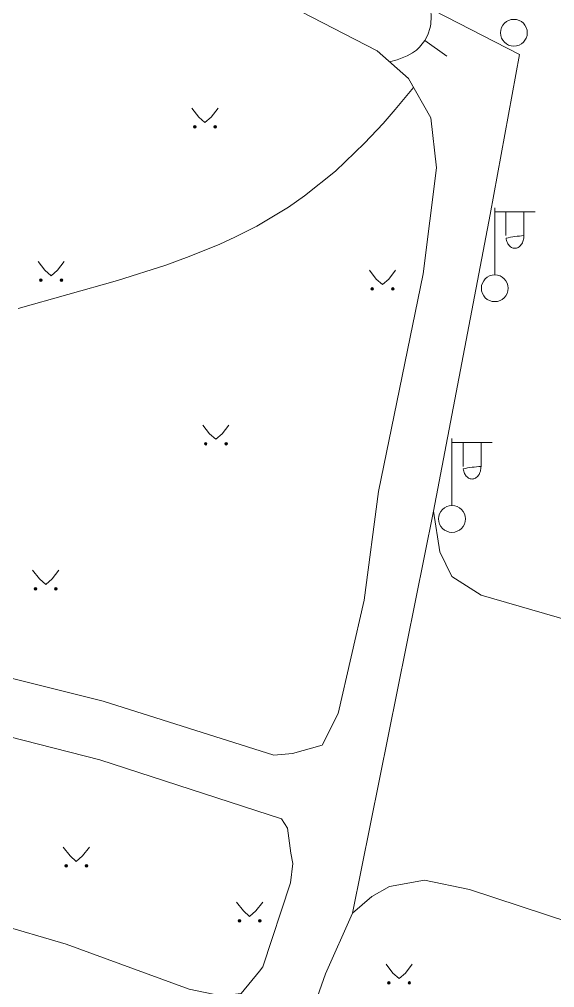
# Model space of a CAD drawing. Extents: x 1000 to 4000, y -5000 to -1000.
# Drawn here: x 1055.7 to 1095.5, y -4816.6 to -4744.4 of the extents above; entities that cross this region are included whole.
import ezdxf

# ---------------------------------------------------------------- set-up
doc = ezdxf.new("R2010")
doc.units = 0
doc.header["$MEASUREMENT"] = 0
for name, color, linetype in [('СЛОЙ_24', 7, 'CONTINUOUS'), ('СЛОЙ_3', 7, 'CONTINUOUS'), ('СЛОЙ_41', 7, 'CONTINUOUS'), ('СЛОЙ_50', 7, 'CONTINUOUS')]:
    doc.layers.add(name, color=color, linetype=linetype)

msp = doc.modelspace()

# ---------------------------------------------------------------- linework, layer by layer
at = {"layer": 'СЛОЙ_24', "color": 253, "linetype": 'Continuous', "lineweight": 0}
msp.add_line((1086.479, -4781.066), (1080.459, -4811.026), dxfattribs=at)
for points in [[(1000, -4698.231), (1010.92, -4704.874), (1092.899, -4747.028)], [(1041.636, -4725.752), (1082.291, -4746.763), (1084.619, -4748.805), (1086.278, -4751.754), (1086.701, -4755.476), (1085.713, -4763.366)], [(1092.899, -4747.028), (1090.712, -4758.946), (1086.479, -4781.066)], [(1085.713, -4763.366), (1082.395, -4779.604), (1081.317, -4787.699)], [(1086.479, -4781.066), (1086.964, -4784.091), (1087.863, -4785.926), (1090.042, -4787.334)], [(1090.042, -4787.334), (1111.553, -4793.57), (1123.708, -4796.808), (1137.101, -4800.247), (1130.496, -4822.884), (1089.156, -4809.25), (1085.811, -4808.567), (1083.222, -4809.034), (1081.902, -4809.777), (1080.459, -4811.026)], [(1047.997, -4791.749), (1061.902, -4795.218), (1074.59, -4799.242), (1075.996, -4799.136), (1078.202, -4798.509), (1079.388, -4796.136), (1081.317, -4787.699)], [(1046.76, -4795.805), (1061.66, -4799.595), (1075.18, -4804.001)], [(1075.18, -4804.001), (1075.631, -4804.691), (1075.878, -4806.548), (1076.011, -4807.317), (1075.836, -4808.752), (1073.787, -4815.035), (1073.545, -4815.337), (1072.161, -4817.016), (1070.691, -4817.191), (1068.311, -4816.701), (1059.142, -4813.34), (1053.892, -4811.799), (1049.832, -4810.749)], [(1080.459, -4811.026), (1078.439, -4815.544), (1075.851, -4822.954), (1073.349, -4830.417)]]:
    msp.add_lwpolyline(points, dxfattribs=at)
at = {"layer": 'СЛОЙ_3', "color": 253, "linetype": 'Continuous', "lineweight": 0}
for p, q in [((1091.051, -4763.448), (1091.051, -4758.448)), ((1091.051, -4761.448), (1091.051, -4758.448)), ((1091.051, -4758.762), (1094.051, -4758.762)), ((1091.872, -4760.53), (1091.872, -4758.762)), ((1093.214, -4760.53), (1093.214, -4758.762)), ((1087.863, -4780.644), (1087.863, -4775.644)), ((1087.863, -4778.644), (1087.863, -4775.644)), ((1087.863, -4775.958), (1090.863, -4775.958)), ((1088.684, -4777.726), (1088.684, -4775.958)), ((1090.026, -4777.726), (1090.026, -4775.958))]:
    msp.add_line(p, q, dxfattribs=at)
for points in [[(1093.214, -4760.53, -0.035191), (1093.201, -4760.714, -0.036545), (1093.163, -4760.891, -0.03934), (1093.101, -4761.054, -0.0437), (1093.018, -4761.197, -0.049642), (1092.916, -4761.314, -0.056748), (1092.8, -4761.401, -0.0637), (1092.674, -4761.455, -0.068204), (1092.543, -4761.473, -0.068204), (1092.412, -4761.455, -0.0637), (1092.286, -4761.401, -0.056748), (1092.17, -4761.314, -0.049642), (1092.068, -4761.197, -0.0437), (1091.985, -4761.054, -0.03934), (1091.923, -4760.891, -0.036545), (1091.885, -4760.714, -0.035191)], [(1090.026, -4777.726, -0.035191), (1090.013, -4777.91, -0.036545), (1089.975, -4778.087, -0.03934), (1089.913, -4778.25, -0.0437), (1089.83, -4778.393, -0.049642), (1089.728, -4778.51, -0.056748), (1089.612, -4778.597, -0.0637), (1089.486, -4778.651, -0.068204), (1089.355, -4778.669, -0.068204), (1089.224, -4778.651, -0.0637), (1089.098, -4778.597, -0.056748), (1088.982, -4778.51, -0.049642), (1088.88, -4778.393, -0.0437), (1088.797, -4778.25, -0.03934), (1088.735, -4778.087, -0.036545), (1088.697, -4777.91, -0.035191)]]:
    msp.add_lwpolyline(points, format="xyb", close=True, dxfattribs=at)
for centre in [(1092.469, -4745.41), (1091.051, -4764.448), (1087.863, -4781.644)]:
    msp.add_circle(centre, 1, dxfattribs=at)
at = {"layer": 'СЛОЙ_41', "color": 253, "linetype": 'Continuous', "lineweight": 0}
for p, q in [((1068.506, -4751.038), (1069.016, -4751.688)), ((1070.456, -4751.038), (1069.946, -4751.688)), ((1069.016, -4751.688), (1069.476, -4752.098)), ((1069.946, -4751.688), (1069.476, -4752.098)), ((1057.053, -4762.458), (1057.563, -4763.108)), ((1059.003, -4762.458), (1058.493, -4763.108)), ((1057.563, -4763.108), (1058.023, -4763.518)), ((1058.493, -4763.108), (1058.023, -4763.518)), ((1081.716, -4763.113), (1082.226, -4763.763)), ((1083.666, -4763.113), (1083.156, -4763.763)), ((1082.226, -4763.763), (1082.686, -4764.173)), ((1083.156, -4763.763), (1082.686, -4764.173)), ((1069.314, -4774.645), (1069.824, -4775.295)), ((1071.264, -4774.645), (1070.754, -4775.295)), ((1069.824, -4775.295), (1070.284, -4775.705)), ((1070.754, -4775.295), (1070.284, -4775.705)), ((1056.649, -4785.464), (1057.159, -4786.114)), ((1058.599, -4785.464), (1058.089, -4786.114)), ((1057.159, -4786.114), (1057.619, -4786.524)), ((1058.089, -4786.114), (1057.619, -4786.524)), ((1058.923, -4806.105), (1059.433, -4806.755)), ((1060.873, -4806.105), (1060.363, -4806.755)), ((1059.433, -4806.755), (1059.893, -4807.165)), ((1060.363, -4806.755), (1059.893, -4807.165)), ((1071.83, -4810.203), (1072.34, -4810.853)), ((1073.78, -4810.203), (1073.27, -4810.853)), ((1072.34, -4810.853), (1072.8, -4811.263)), ((1073.27, -4810.853), (1072.8, -4811.263)), ((1082.954, -4814.838), (1083.464, -4815.488)), ((1084.904, -4814.838), (1084.394, -4815.488)), ((1083.464, -4815.488), (1083.924, -4815.898)), ((1084.394, -4815.488), (1083.924, -4815.898))]:
    msp.add_line(p, q, dxfattribs=at)
for centre in [(1068.72, -4752.426), (1070.241, -4752.426), (1057.267, -4763.846), (1058.788, -4763.846), (1081.93, -4764.503), (1083.451, -4764.503), (1069.528, -4776.035), (1071.049, -4776.035), (1056.863, -4786.854), (1058.384, -4786.854), (1059.137, -4807.495), (1060.658, -4807.495), (1072.044, -4811.593), (1073.565, -4811.593), (1083.168, -4816.226), (1084.689, -4816.226)]:
    msp.add_circle(centre, 0.0976, dxfattribs=at)
for points in [[(1068.624, -4752.445), (1068.622, -4752.426), (1068.624, -4752.407)], [(1068.629, -4752.463), (1068.624, -4752.407), (1068.629, -4752.389)], [(1068.624, -4752.445), (1068.624, -4752.407), (1068.629, -4752.463)], [(1068.638, -4752.48), (1068.629, -4752.389), (1068.638, -4752.372)], [(1068.629, -4752.463), (1068.629, -4752.389), (1068.638, -4752.48)], [(1068.651, -4752.495), (1068.638, -4752.372), (1068.651, -4752.357)], [(1068.638, -4752.48), (1068.638, -4752.372), (1068.651, -4752.495)], [(1068.665, -4752.507), (1068.651, -4752.357), (1068.665, -4752.345)], [(1068.651, -4752.495), (1068.651, -4752.357), (1068.665, -4752.507)], [(1068.682, -4752.516), (1068.665, -4752.345), (1068.682, -4752.336)], [(1068.665, -4752.507), (1068.665, -4752.345), (1068.682, -4752.516)], [(1068.701, -4752.522), (1068.682, -4752.336), (1068.701, -4752.33)], [(1068.682, -4752.516), (1068.682, -4752.336), (1068.701, -4752.522)], [(1068.72, -4752.524), (1068.701, -4752.33), (1068.72, -4752.328)], [(1068.701, -4752.522), (1068.701, -4752.33), (1068.72, -4752.524)], [(1070.145, -4752.445), (1070.143, -4752.426), (1070.145, -4752.407)], [(1070.15, -4752.463), (1070.145, -4752.407), (1070.15, -4752.389)], [(1070.145, -4752.445), (1070.145, -4752.407), (1070.15, -4752.463)], [(1070.159, -4752.48), (1070.15, -4752.389), (1070.159, -4752.372)], [(1070.15, -4752.463), (1070.15, -4752.389), (1070.159, -4752.48)], [(1070.172, -4752.495), (1070.159, -4752.372), (1070.172, -4752.357)], [(1070.159, -4752.48), (1070.159, -4752.372), (1070.172, -4752.495)], [(1070.186, -4752.507), (1070.172, -4752.357), (1070.186, -4752.345)], [(1070.172, -4752.495), (1070.172, -4752.357), (1070.186, -4752.507)], [(1070.203, -4752.516), (1070.186, -4752.345), (1070.203, -4752.336)], [(1070.186, -4752.507), (1070.186, -4752.345), (1070.203, -4752.516)], [(1070.222, -4752.522), (1070.203, -4752.336), (1070.222, -4752.33)], [(1070.203, -4752.516), (1070.203, -4752.336), (1070.222, -4752.522)], [(1070.241, -4752.524), (1070.222, -4752.33), (1070.241, -4752.328)], [(1070.222, -4752.522), (1070.222, -4752.33), (1070.241, -4752.524)], [(1057.171, -4763.865), (1057.169, -4763.846), (1057.171, -4763.827)], [(1057.176, -4763.883), (1057.171, -4763.827), (1057.176, -4763.809)], [(1057.171, -4763.865), (1057.171, -4763.827), (1057.176, -4763.883)], [(1057.185, -4763.9), (1057.176, -4763.809), (1057.185, -4763.792)], [(1057.176, -4763.883), (1057.176, -4763.809), (1057.185, -4763.9)], [(1057.198, -4763.915), (1057.185, -4763.792), (1057.198, -4763.777)], [(1057.185, -4763.9), (1057.185, -4763.792), (1057.198, -4763.915)], [(1057.212, -4763.927), (1057.198, -4763.777), (1057.212, -4763.765)], [(1057.198, -4763.915), (1057.198, -4763.777), (1057.212, -4763.927)], [(1057.229, -4763.936), (1057.212, -4763.765), (1057.229, -4763.756)], [(1057.212, -4763.927), (1057.212, -4763.765), (1057.229, -4763.936)], [(1057.248, -4763.942), (1057.229, -4763.756), (1057.248, -4763.75)], [(1057.229, -4763.936), (1057.229, -4763.756), (1057.248, -4763.942)], [(1057.267, -4763.944), (1057.248, -4763.75), (1057.267, -4763.748)], [(1057.248, -4763.942), (1057.248, -4763.75), (1057.267, -4763.944)], [(1058.692, -4763.865), (1058.69, -4763.846), (1058.692, -4763.827)], [(1058.697, -4763.883), (1058.692, -4763.827), (1058.697, -4763.809)], [(1058.692, -4763.865), (1058.692, -4763.827), (1058.697, -4763.883)], [(1058.706, -4763.9), (1058.697, -4763.809), (1058.706, -4763.792)], [(1058.697, -4763.883), (1058.697, -4763.809), (1058.706, -4763.9)], [(1058.719, -4763.915), (1058.706, -4763.792), (1058.719, -4763.777)], [(1058.706, -4763.9), (1058.706, -4763.792), (1058.719, -4763.915)], [(1058.733, -4763.927), (1058.719, -4763.777), (1058.733, -4763.765)], [(1058.719, -4763.915), (1058.719, -4763.777), (1058.733, -4763.927)], [(1058.75, -4763.936), (1058.733, -4763.765), (1058.75, -4763.756)], [(1058.733, -4763.927), (1058.733, -4763.765), (1058.75, -4763.936)], [(1058.769, -4763.942), (1058.75, -4763.756), (1058.769, -4763.75)], [(1058.75, -4763.936), (1058.75, -4763.756), (1058.769, -4763.942)], [(1058.788, -4763.944), (1058.769, -4763.75), (1058.788, -4763.748)], [(1058.769, -4763.942), (1058.769, -4763.75), (1058.788, -4763.944)], [(1081.834, -4764.522), (1081.832, -4764.503), (1081.834, -4764.483)], [(1081.84, -4764.54), (1081.834, -4764.483), (1081.84, -4764.465)], [(1081.834, -4764.522), (1081.834, -4764.483), (1081.84, -4764.54)], [(1081.849, -4764.557), (1081.84, -4764.465), (1081.849, -4764.448)], [(1081.84, -4764.54), (1081.84, -4764.465), (1081.849, -4764.557)], [(1081.861, -4764.572), (1081.849, -4764.448), (1081.861, -4764.434)], [(1081.849, -4764.557), (1081.849, -4764.448), (1081.861, -4764.572)], [(1081.876, -4764.584), (1081.861, -4764.434), (1081.876, -4764.421)], [(1081.861, -4764.572), (1081.861, -4764.434), (1081.876, -4764.584)], [(1081.893, -4764.593), (1081.876, -4764.421), (1081.893, -4764.412)], [(1081.876, -4764.584), (1081.876, -4764.421), (1081.893, -4764.593)], [(1081.911, -4764.598), (1081.893, -4764.412), (1081.911, -4764.407)], [(1081.893, -4764.593), (1081.893, -4764.412), (1081.911, -4764.598)], [(1081.93, -4764.6), (1081.911, -4764.407), (1081.93, -4764.405)], [(1081.911, -4764.598), (1081.911, -4764.407), (1081.93, -4764.6)], [(1083.355, -4764.522), (1083.353, -4764.503), (1083.355, -4764.483)], [(1083.361, -4764.54), (1083.355, -4764.483), (1083.361, -4764.465)], [(1083.355, -4764.522), (1083.355, -4764.483), (1083.361, -4764.54)], [(1083.37, -4764.557), (1083.361, -4764.465), (1083.37, -4764.448)], [(1083.361, -4764.54), (1083.361, -4764.465), (1083.37, -4764.557)], [(1083.382, -4764.572), (1083.37, -4764.448), (1083.382, -4764.434)], [(1083.37, -4764.557), (1083.37, -4764.448), (1083.382, -4764.572)], [(1083.397, -4764.584), (1083.382, -4764.434), (1083.397, -4764.421)], [(1083.382, -4764.572), (1083.382, -4764.434), (1083.397, -4764.584)], [(1083.414, -4764.593), (1083.397, -4764.421), (1083.414, -4764.412)], [(1083.397, -4764.584), (1083.397, -4764.421), (1083.414, -4764.593)], [(1083.432, -4764.598), (1083.414, -4764.412), (1083.432, -4764.407)], [(1083.414, -4764.593), (1083.414, -4764.412), (1083.432, -4764.598)], [(1083.451, -4764.6), (1083.432, -4764.407), (1083.451, -4764.405)], [(1083.432, -4764.598), (1083.432, -4764.407), (1083.451, -4764.6)], [(1069.432, -4776.054), (1069.43, -4776.035), (1069.432, -4776.015)], [(1069.438, -4776.072), (1069.432, -4776.015), (1069.438, -4775.997)], [(1069.432, -4776.054), (1069.432, -4776.015), (1069.438, -4776.072)], [(1069.447, -4776.089), (1069.438, -4775.997), (1069.447, -4775.98)], [(1069.438, -4776.072), (1069.438, -4775.997), (1069.447, -4776.089)], [(1069.459, -4776.104), (1069.447, -4775.98), (1069.459, -4775.966)], [(1069.447, -4776.089), (1069.447, -4775.98), (1069.459, -4776.104)], [(1069.474, -4776.116), (1069.459, -4775.966), (1069.474, -4775.953)], [(1069.459, -4776.104), (1069.459, -4775.966), (1069.474, -4776.116)], [(1069.491, -4776.125), (1069.474, -4775.953), (1069.491, -4775.944)], [(1069.474, -4776.116), (1069.474, -4775.953), (1069.491, -4776.125)], [(1069.509, -4776.13), (1069.491, -4775.944), (1069.509, -4775.939)], [(1069.491, -4776.125), (1069.491, -4775.944), (1069.509, -4776.13)], [(1069.528, -4776.132), (1069.509, -4775.939), (1069.528, -4775.937)], [(1069.509, -4776.13), (1069.509, -4775.939), (1069.528, -4776.132)], [(1070.953, -4776.054), (1070.951, -4776.035), (1070.953, -4776.015)], [(1070.959, -4776.072), (1070.953, -4776.015), (1070.959, -4775.997)], [(1070.953, -4776.054), (1070.953, -4776.015), (1070.959, -4776.072)], [(1070.968, -4776.089), (1070.959, -4775.997), (1070.968, -4775.98)], [(1070.959, -4776.072), (1070.959, -4775.997), (1070.968, -4776.089)], [(1070.98, -4776.104), (1070.968, -4775.98), (1070.98, -4775.966)], [(1070.968, -4776.089), (1070.968, -4775.98), (1070.98, -4776.104)], [(1070.995, -4776.116), (1070.98, -4775.966), (1070.995, -4775.953)], [(1070.98, -4776.104), (1070.98, -4775.966), (1070.995, -4776.116)], [(1071.012, -4776.125), (1070.995, -4775.953), (1071.012, -4775.944)], [(1070.995, -4776.116), (1070.995, -4775.953), (1071.012, -4776.125)], [(1071.03, -4776.13), (1071.012, -4775.944), (1071.03, -4775.939)], [(1071.012, -4776.125), (1071.012, -4775.944), (1071.03, -4776.13)], [(1071.049, -4776.132), (1071.03, -4775.939), (1071.049, -4775.937)], [(1071.03, -4776.13), (1071.03, -4775.939), (1071.049, -4776.132)], [(1056.767, -4786.873), (1056.765, -4786.854), (1056.767, -4786.834)], [(1056.773, -4786.891), (1056.767, -4786.834), (1056.773, -4786.816)], [(1056.767, -4786.873), (1056.767, -4786.834), (1056.773, -4786.891)], [(1056.782, -4786.908), (1056.773, -4786.816), (1056.782, -4786.799)], [(1056.773, -4786.891), (1056.773, -4786.816), (1056.782, -4786.908)], [(1056.794, -4786.923), (1056.782, -4786.799), (1056.794, -4786.785)], [(1056.782, -4786.908), (1056.782, -4786.799), (1056.794, -4786.923)], [(1056.809, -4786.935), (1056.794, -4786.785), (1056.809, -4786.772)], [(1056.794, -4786.923), (1056.794, -4786.785), (1056.809, -4786.935)], [(1056.826, -4786.944), (1056.809, -4786.772), (1056.826, -4786.763)], [(1056.809, -4786.935), (1056.809, -4786.772), (1056.826, -4786.944)], [(1056.844, -4786.949), (1056.826, -4786.763), (1056.844, -4786.758)], [(1056.826, -4786.944), (1056.826, -4786.763), (1056.844, -4786.949)], [(1056.863, -4786.951), (1056.844, -4786.758), (1056.863, -4786.756)], [(1056.844, -4786.949), (1056.844, -4786.758), (1056.863, -4786.951)], [(1058.288, -4786.873), (1058.286, -4786.854), (1058.288, -4786.834)], [(1058.294, -4786.891), (1058.288, -4786.834), (1058.294, -4786.816)], [(1058.288, -4786.873), (1058.288, -4786.834), (1058.294, -4786.891)], [(1058.303, -4786.908), (1058.294, -4786.816), (1058.303, -4786.799)], [(1058.294, -4786.891), (1058.294, -4786.816), (1058.303, -4786.908)], [(1058.315, -4786.923), (1058.303, -4786.799), (1058.315, -4786.785)], [(1058.303, -4786.908), (1058.303, -4786.799), (1058.315, -4786.923)], [(1058.33, -4786.935), (1058.315, -4786.785), (1058.33, -4786.772)], [(1058.315, -4786.923), (1058.315, -4786.785), (1058.33, -4786.935)], [(1058.347, -4786.944), (1058.33, -4786.772), (1058.347, -4786.763)], [(1058.33, -4786.935), (1058.33, -4786.772), (1058.347, -4786.944)], [(1058.365, -4786.949), (1058.347, -4786.763), (1058.365, -4786.758)], [(1058.347, -4786.944), (1058.347, -4786.763), (1058.365, -4786.949)], [(1058.384, -4786.951), (1058.365, -4786.758), (1058.384, -4786.756)], [(1058.365, -4786.949), (1058.365, -4786.758), (1058.384, -4786.951)], [(1059.041, -4807.514), (1059.039, -4807.495), (1059.041, -4807.475)], [(1059.047, -4807.532), (1059.041, -4807.475), (1059.047, -4807.457)], [(1059.041, -4807.514), (1059.041, -4807.475), (1059.047, -4807.532)], [(1059.056, -4807.549), (1059.047, -4807.457), (1059.056, -4807.44)], [(1059.047, -4807.532), (1059.047, -4807.457), (1059.056, -4807.549)], [(1059.068, -4807.564), (1059.056, -4807.44), (1059.068, -4807.426)], [(1059.056, -4807.549), (1059.056, -4807.44), (1059.068, -4807.564)], [(1059.083, -4807.576), (1059.068, -4807.426), (1059.083, -4807.413)], [(1059.068, -4807.564), (1059.068, -4807.426), (1059.083, -4807.576)], [(1059.1, -4807.585), (1059.083, -4807.413), (1059.1, -4807.404)], [(1059.083, -4807.576), (1059.083, -4807.413), (1059.1, -4807.585)], [(1059.118, -4807.59), (1059.1, -4807.404), (1059.118, -4807.399)], [(1059.1, -4807.585), (1059.1, -4807.404), (1059.118, -4807.59)], [(1059.137, -4807.592), (1059.118, -4807.399), (1059.137, -4807.397)], [(1059.118, -4807.59), (1059.118, -4807.399), (1059.137, -4807.592)], [(1060.562, -4807.514), (1060.56, -4807.495), (1060.562, -4807.475)], [(1060.568, -4807.532), (1060.562, -4807.475), (1060.568, -4807.457)], [(1060.562, -4807.514), (1060.562, -4807.475), (1060.568, -4807.532)], [(1060.577, -4807.549), (1060.568, -4807.457), (1060.577, -4807.44)], [(1060.568, -4807.532), (1060.568, -4807.457), (1060.577, -4807.549)], [(1060.589, -4807.564), (1060.577, -4807.44), (1060.589, -4807.426)], [(1060.577, -4807.549), (1060.577, -4807.44), (1060.589, -4807.564)], [(1060.604, -4807.576), (1060.589, -4807.426), (1060.604, -4807.413)], [(1060.589, -4807.564), (1060.589, -4807.426), (1060.604, -4807.576)], [(1060.621, -4807.585), (1060.604, -4807.413), (1060.621, -4807.404)], [(1060.604, -4807.576), (1060.604, -4807.413), (1060.621, -4807.585)], [(1060.639, -4807.59), (1060.621, -4807.404), (1060.639, -4807.399)], [(1060.621, -4807.585), (1060.621, -4807.404), (1060.639, -4807.59)], [(1060.658, -4807.592), (1060.639, -4807.399), (1060.658, -4807.397)], [(1060.639, -4807.59), (1060.639, -4807.399), (1060.658, -4807.592)], [(1071.948, -4811.612), (1071.946, -4811.593), (1071.948, -4811.573)], [(1071.954, -4811.63), (1071.948, -4811.573), (1071.954, -4811.555)], [(1071.948, -4811.612), (1071.948, -4811.573), (1071.954, -4811.63)], [(1071.963, -4811.647), (1071.954, -4811.555), (1071.963, -4811.538)], [(1071.954, -4811.63), (1071.954, -4811.555), (1071.963, -4811.647)], [(1071.975, -4811.662), (1071.963, -4811.538), (1071.975, -4811.524)], [(1071.963, -4811.647), (1071.963, -4811.538), (1071.975, -4811.662)], [(1071.99, -4811.674), (1071.975, -4811.524), (1071.99, -4811.511)], [(1071.975, -4811.662), (1071.975, -4811.524), (1071.99, -4811.674)], [(1072.007, -4811.683), (1071.99, -4811.511), (1072.007, -4811.502)], [(1071.99, -4811.674), (1071.99, -4811.511), (1072.007, -4811.683)], [(1072.025, -4811.688), (1072.007, -4811.502), (1072.025, -4811.497)], [(1072.007, -4811.683), (1072.007, -4811.502), (1072.025, -4811.688)], [(1072.044, -4811.69), (1072.025, -4811.497), (1072.044, -4811.495)], [(1072.025, -4811.688), (1072.025, -4811.497), (1072.044, -4811.69)], [(1073.469, -4811.612), (1073.467, -4811.593), (1073.469, -4811.573)], [(1073.475, -4811.63), (1073.469, -4811.573), (1073.475, -4811.555)], [(1073.469, -4811.612), (1073.469, -4811.573), (1073.475, -4811.63)], [(1073.484, -4811.647), (1073.475, -4811.555), (1073.484, -4811.538)], [(1073.475, -4811.63), (1073.475, -4811.555), (1073.484, -4811.647)], [(1073.496, -4811.662), (1073.484, -4811.538), (1073.496, -4811.524)], [(1073.484, -4811.647), (1073.484, -4811.538), (1073.496, -4811.662)], [(1073.511, -4811.674), (1073.496, -4811.524), (1073.511, -4811.511)], [(1073.496, -4811.662), (1073.496, -4811.524), (1073.511, -4811.674)], [(1073.528, -4811.683), (1073.511, -4811.511), (1073.528, -4811.502)], [(1073.511, -4811.674), (1073.511, -4811.511), (1073.528, -4811.683)], [(1073.546, -4811.688), (1073.528, -4811.502), (1073.546, -4811.497)], [(1073.528, -4811.683), (1073.528, -4811.502), (1073.546, -4811.688)], [(1073.565, -4811.69), (1073.546, -4811.497), (1073.565, -4811.495)], [(1073.546, -4811.688), (1073.546, -4811.497), (1073.565, -4811.69)], [(1083.072, -4816.245), (1083.07, -4816.226), (1083.072, -4816.207)], [(1083.077, -4816.263), (1083.072, -4816.207), (1083.077, -4816.189)], [(1083.072, -4816.245), (1083.072, -4816.207), (1083.077, -4816.263)], [(1083.086, -4816.28), (1083.077, -4816.189), (1083.086, -4816.172)], [(1083.077, -4816.263), (1083.077, -4816.189), (1083.086, -4816.28)], [(1083.099, -4816.295), (1083.086, -4816.172), (1083.099, -4816.157)], [(1083.086, -4816.28), (1083.086, -4816.172), (1083.099, -4816.295)], [(1083.113, -4816.307), (1083.099, -4816.157), (1083.113, -4816.145)], [(1083.099, -4816.295), (1083.099, -4816.157), (1083.113, -4816.307)], [(1083.13, -4816.316), (1083.113, -4816.145), (1083.13, -4816.136)], [(1083.113, -4816.307), (1083.113, -4816.145), (1083.13, -4816.316)], [(1083.149, -4816.322), (1083.13, -4816.136), (1083.149, -4816.13)], [(1083.13, -4816.316), (1083.13, -4816.136), (1083.149, -4816.322)], [(1083.168, -4816.324), (1083.149, -4816.13), (1083.168, -4816.128)], [(1083.149, -4816.322), (1083.149, -4816.13), (1083.168, -4816.324)], [(1084.593, -4816.245), (1084.591, -4816.226), (1084.593, -4816.207)], [(1084.598, -4816.263), (1084.593, -4816.207), (1084.598, -4816.189)], [(1084.593, -4816.245), (1084.593, -4816.207), (1084.598, -4816.263)], [(1084.607, -4816.28), (1084.598, -4816.189), (1084.607, -4816.172)], [(1084.598, -4816.263), (1084.598, -4816.189), (1084.607, -4816.28)], [(1084.62, -4816.295), (1084.607, -4816.172), (1084.62, -4816.157)], [(1084.607, -4816.28), (1084.607, -4816.172), (1084.62, -4816.295)], [(1084.634, -4816.307), (1084.62, -4816.157), (1084.634, -4816.145)], [(1084.62, -4816.295), (1084.62, -4816.157), (1084.634, -4816.307)], [(1084.651, -4816.316), (1084.634, -4816.145), (1084.651, -4816.136)], [(1084.634, -4816.307), (1084.634, -4816.145), (1084.651, -4816.316)], [(1084.67, -4816.322), (1084.651, -4816.136), (1084.67, -4816.13)], [(1084.651, -4816.316), (1084.651, -4816.136), (1084.67, -4816.322)], [(1084.689, -4816.324), (1084.67, -4816.13), (1084.689, -4816.128)], [(1084.67, -4816.322), (1084.67, -4816.13), (1084.689, -4816.324)]]:
    msp.add_solid(points, dxfattribs=at)
at = {"layer": 'СЛОЙ_41', "color": 253, "linetype": 'Continuous', "lineweight": 0, "extrusion": (0, 0, -1)}
for points in [[(-1068.72, -4752.524), (-1068.72, -4752.328), (-1068.739, -4752.522)], [(-1068.739, -4752.522), (-1068.72, -4752.328), (-1068.739, -4752.33)], [(-1068.739, -4752.522), (-1068.739, -4752.33), (-1068.757, -4752.516)], [(-1068.757, -4752.516), (-1068.739, -4752.33), (-1068.757, -4752.336)], [(-1068.757, -4752.516), (-1068.757, -4752.336), (-1068.774, -4752.507)], [(-1068.774, -4752.507), (-1068.757, -4752.336), (-1068.774, -4752.345)], [(-1068.774, -4752.507), (-1068.774, -4752.345), (-1068.789, -4752.495)], [(-1068.789, -4752.495), (-1068.774, -4752.345), (-1068.789, -4752.357)], [(-1068.789, -4752.495), (-1068.789, -4752.357), (-1068.801, -4752.48)], [(-1068.801, -4752.48), (-1068.789, -4752.357), (-1068.801, -4752.372)], [(-1068.801, -4752.48), (-1068.801, -4752.372), (-1068.81, -4752.463)], [(-1068.81, -4752.463), (-1068.801, -4752.372), (-1068.81, -4752.389)], [(-1068.81, -4752.463), (-1068.81, -4752.389), (-1068.815, -4752.445)], [(-1068.815, -4752.445), (-1068.81, -4752.389), (-1068.815, -4752.407)], [(-1068.815, -4752.445), (-1068.815, -4752.407), (-1068.817, -4752.426)], [(-1070.241, -4752.524), (-1070.241, -4752.328), (-1070.26, -4752.522)], [(-1070.26, -4752.522), (-1070.241, -4752.328), (-1070.26, -4752.33)], [(-1070.26, -4752.522), (-1070.26, -4752.33), (-1070.278, -4752.516)], [(-1070.278, -4752.516), (-1070.26, -4752.33), (-1070.278, -4752.336)], [(-1070.278, -4752.516), (-1070.278, -4752.336), (-1070.295, -4752.507)], [(-1070.295, -4752.507), (-1070.278, -4752.336), (-1070.295, -4752.345)], [(-1070.295, -4752.507), (-1070.295, -4752.345), (-1070.31, -4752.495)], [(-1070.31, -4752.495), (-1070.295, -4752.345), (-1070.31, -4752.357)], [(-1070.31, -4752.495), (-1070.31, -4752.357), (-1070.322, -4752.48)], [(-1070.322, -4752.48), (-1070.31, -4752.357), (-1070.322, -4752.372)], [(-1070.322, -4752.48), (-1070.322, -4752.372), (-1070.331, -4752.463)], [(-1070.331, -4752.463), (-1070.322, -4752.372), (-1070.331, -4752.389)], [(-1070.331, -4752.463), (-1070.331, -4752.389), (-1070.336, -4752.445)], [(-1070.336, -4752.445), (-1070.331, -4752.389), (-1070.336, -4752.407)], [(-1070.336, -4752.445), (-1070.336, -4752.407), (-1070.338, -4752.426)], [(-1057.267, -4763.944), (-1057.267, -4763.748), (-1057.286, -4763.942)], [(-1057.286, -4763.942), (-1057.267, -4763.748), (-1057.286, -4763.75)], [(-1057.286, -4763.942), (-1057.286, -4763.75), (-1057.304, -4763.936)], [(-1057.304, -4763.936), (-1057.286, -4763.75), (-1057.304, -4763.756)], [(-1057.304, -4763.936), (-1057.304, -4763.756), (-1057.321, -4763.927)], [(-1057.321, -4763.927), (-1057.304, -4763.756), (-1057.321, -4763.765)], [(-1057.321, -4763.927), (-1057.321, -4763.765), (-1057.336, -4763.915)], [(-1057.336, -4763.915), (-1057.321, -4763.765), (-1057.336, -4763.777)], [(-1057.336, -4763.915), (-1057.336, -4763.777), (-1057.348, -4763.9)], [(-1057.348, -4763.9), (-1057.336, -4763.777), (-1057.348, -4763.792)], [(-1057.348, -4763.9), (-1057.348, -4763.792), (-1057.357, -4763.883)], [(-1057.357, -4763.883), (-1057.348, -4763.792), (-1057.357, -4763.809)], [(-1057.357, -4763.883), (-1057.357, -4763.809), (-1057.362, -4763.865)], [(-1057.362, -4763.865), (-1057.357, -4763.809), (-1057.362, -4763.827)], [(-1057.362, -4763.865), (-1057.362, -4763.827), (-1057.364, -4763.846)], [(-1058.788, -4763.944), (-1058.788, -4763.748), (-1058.807, -4763.942)], [(-1058.807, -4763.942), (-1058.788, -4763.748), (-1058.807, -4763.75)], [(-1058.807, -4763.942), (-1058.807, -4763.75), (-1058.825, -4763.936)], [(-1058.825, -4763.936), (-1058.807, -4763.75), (-1058.825, -4763.756)], [(-1058.825, -4763.936), (-1058.825, -4763.756), (-1058.842, -4763.927)], [(-1058.842, -4763.927), (-1058.825, -4763.756), (-1058.842, -4763.765)], [(-1058.842, -4763.927), (-1058.842, -4763.765), (-1058.857, -4763.915)], [(-1058.857, -4763.915), (-1058.842, -4763.765), (-1058.857, -4763.777)], [(-1058.857, -4763.915), (-1058.857, -4763.777), (-1058.869, -4763.9)], [(-1058.869, -4763.9), (-1058.857, -4763.777), (-1058.869, -4763.792)], [(-1058.869, -4763.9), (-1058.869, -4763.792), (-1058.878, -4763.883)], [(-1058.878, -4763.883), (-1058.869, -4763.792), (-1058.878, -4763.809)], [(-1058.878, -4763.883), (-1058.878, -4763.809), (-1058.883, -4763.865)], [(-1058.883, -4763.865), (-1058.878, -4763.809), (-1058.883, -4763.827)], [(-1058.883, -4763.865), (-1058.883, -4763.827), (-1058.885, -4763.846)], [(-1081.93, -4764.6), (-1081.93, -4764.405), (-1081.949, -4764.598)], [(-1081.949, -4764.598), (-1081.93, -4764.405), (-1081.949, -4764.407)], [(-1081.949, -4764.598), (-1081.949, -4764.407), (-1081.967, -4764.593)], [(-1081.967, -4764.593), (-1081.949, -4764.407), (-1081.967, -4764.412)], [(-1081.967, -4764.593), (-1081.967, -4764.412), (-1081.984, -4764.584)], [(-1081.984, -4764.584), (-1081.967, -4764.412), (-1081.984, -4764.421)], [(-1081.984, -4764.584), (-1081.984, -4764.421), (-1081.999, -4764.572)], [(-1081.999, -4764.572), (-1081.984, -4764.421), (-1081.999, -4764.434)], [(-1081.999, -4764.572), (-1081.999, -4764.434), (-1082.011, -4764.557)], [(-1082.011, -4764.557), (-1081.999, -4764.434), (-1082.011, -4764.448)], [(-1082.011, -4764.557), (-1082.011, -4764.448), (-1082.02, -4764.54)], [(-1082.02, -4764.54), (-1082.011, -4764.448), (-1082.02, -4764.465)], [(-1082.02, -4764.54), (-1082.02, -4764.465), (-1082.026, -4764.522)], [(-1082.026, -4764.522), (-1082.02, -4764.465), (-1082.026, -4764.483)], [(-1082.026, -4764.522), (-1082.026, -4764.483), (-1082.028, -4764.503)], [(-1083.451, -4764.6), (-1083.451, -4764.405), (-1083.47, -4764.598)], [(-1083.47, -4764.598), (-1083.451, -4764.405), (-1083.47, -4764.407)], [(-1083.47, -4764.598), (-1083.47, -4764.407), (-1083.488, -4764.593)], [(-1083.488, -4764.593), (-1083.47, -4764.407), (-1083.488, -4764.412)], [(-1083.488, -4764.593), (-1083.488, -4764.412), (-1083.505, -4764.584)], [(-1083.505, -4764.584), (-1083.488, -4764.412), (-1083.505, -4764.421)], [(-1083.505, -4764.584), (-1083.505, -4764.421), (-1083.52, -4764.572)], [(-1083.52, -4764.572), (-1083.505, -4764.421), (-1083.52, -4764.434)], [(-1083.52, -4764.572), (-1083.52, -4764.434), (-1083.532, -4764.557)], [(-1083.532, -4764.557), (-1083.52, -4764.434), (-1083.532, -4764.448)], [(-1083.532, -4764.557), (-1083.532, -4764.448), (-1083.541, -4764.54)], [(-1083.541, -4764.54), (-1083.532, -4764.448), (-1083.541, -4764.465)], [(-1083.541, -4764.54), (-1083.541, -4764.465), (-1083.547, -4764.522)], [(-1083.547, -4764.522), (-1083.541, -4764.465), (-1083.547, -4764.483)], [(-1083.547, -4764.522), (-1083.547, -4764.483), (-1083.549, -4764.503)], [(-1069.528, -4776.132), (-1069.528, -4775.937), (-1069.547, -4776.13)], [(-1069.547, -4776.13), (-1069.528, -4775.937), (-1069.547, -4775.939)], [(-1069.547, -4776.13), (-1069.547, -4775.939), (-1069.565, -4776.125)], [(-1069.565, -4776.125), (-1069.547, -4775.939), (-1069.565, -4775.944)], [(-1069.565, -4776.125), (-1069.565, -4775.944), (-1069.582, -4776.116)], [(-1069.582, -4776.116), (-1069.565, -4775.944), (-1069.582, -4775.953)], [(-1069.582, -4776.116), (-1069.582, -4775.953), (-1069.597, -4776.104)], [(-1069.597, -4776.104), (-1069.582, -4775.953), (-1069.597, -4775.966)], [(-1069.597, -4776.104), (-1069.597, -4775.966), (-1069.609, -4776.089)], [(-1069.609, -4776.089), (-1069.597, -4775.966), (-1069.609, -4775.98)], [(-1069.609, -4776.089), (-1069.609, -4775.98), (-1069.618, -4776.072)], [(-1069.618, -4776.072), (-1069.609, -4775.98), (-1069.618, -4775.997)], [(-1069.618, -4776.072), (-1069.618, -4775.997), (-1069.624, -4776.054)], [(-1069.624, -4776.054), (-1069.618, -4775.997), (-1069.624, -4776.015)], [(-1069.624, -4776.054), (-1069.624, -4776.015), (-1069.626, -4776.035)], [(-1071.049, -4776.132), (-1071.049, -4775.937), (-1071.068, -4776.13)], [(-1071.068, -4776.13), (-1071.049, -4775.937), (-1071.068, -4775.939)], [(-1071.068, -4776.13), (-1071.068, -4775.939), (-1071.086, -4776.125)], [(-1071.086, -4776.125), (-1071.068, -4775.939), (-1071.086, -4775.944)], [(-1071.086, -4776.125), (-1071.086, -4775.944), (-1071.103, -4776.116)], [(-1071.103, -4776.116), (-1071.086, -4775.944), (-1071.103, -4775.953)], [(-1071.103, -4776.116), (-1071.103, -4775.953), (-1071.118, -4776.104)], [(-1071.118, -4776.104), (-1071.103, -4775.953), (-1071.118, -4775.966)], [(-1071.118, -4776.104), (-1071.118, -4775.966), (-1071.13, -4776.089)], [(-1071.13, -4776.089), (-1071.118, -4775.966), (-1071.13, -4775.98)], [(-1071.13, -4776.089), (-1071.13, -4775.98), (-1071.139, -4776.072)], [(-1071.139, -4776.072), (-1071.13, -4775.98), (-1071.139, -4775.997)], [(-1071.139, -4776.072), (-1071.139, -4775.997), (-1071.145, -4776.054)], [(-1071.145, -4776.054), (-1071.139, -4775.997), (-1071.145, -4776.015)], [(-1071.145, -4776.054), (-1071.145, -4776.015), (-1071.147, -4776.035)], [(-1056.863, -4786.951), (-1056.863, -4786.756), (-1056.882, -4786.949)], [(-1056.882, -4786.949), (-1056.863, -4786.756), (-1056.882, -4786.758)], [(-1056.882, -4786.949), (-1056.882, -4786.758), (-1056.9, -4786.944)], [(-1056.9, -4786.944), (-1056.882, -4786.758), (-1056.9, -4786.763)], [(-1056.9, -4786.944), (-1056.9, -4786.763), (-1056.917, -4786.935)], [(-1056.917, -4786.935), (-1056.9, -4786.763), (-1056.917, -4786.772)], [(-1056.917, -4786.935), (-1056.917, -4786.772), (-1056.932, -4786.923)], [(-1056.932, -4786.923), (-1056.917, -4786.772), (-1056.932, -4786.785)], [(-1056.932, -4786.923), (-1056.932, -4786.785), (-1056.944, -4786.908)], [(-1056.944, -4786.908), (-1056.932, -4786.785), (-1056.944, -4786.799)], [(-1056.944, -4786.908), (-1056.944, -4786.799), (-1056.953, -4786.891)], [(-1056.953, -4786.891), (-1056.944, -4786.799), (-1056.953, -4786.816)], [(-1056.953, -4786.891), (-1056.953, -4786.816), (-1056.959, -4786.873)], [(-1056.959, -4786.873), (-1056.953, -4786.816), (-1056.959, -4786.834)], [(-1056.959, -4786.873), (-1056.959, -4786.834), (-1056.961, -4786.854)], [(-1058.384, -4786.951), (-1058.384, -4786.756), (-1058.403, -4786.949)], [(-1058.403, -4786.949), (-1058.384, -4786.756), (-1058.403, -4786.758)], [(-1058.403, -4786.949), (-1058.403, -4786.758), (-1058.421, -4786.944)], [(-1058.421, -4786.944), (-1058.403, -4786.758), (-1058.421, -4786.763)], [(-1058.421, -4786.944), (-1058.421, -4786.763), (-1058.438, -4786.935)], [(-1058.438, -4786.935), (-1058.421, -4786.763), (-1058.438, -4786.772)], [(-1058.438, -4786.935), (-1058.438, -4786.772), (-1058.453, -4786.923)], [(-1058.453, -4786.923), (-1058.438, -4786.772), (-1058.453, -4786.785)], [(-1058.453, -4786.923), (-1058.453, -4786.785), (-1058.465, -4786.908)], [(-1058.465, -4786.908), (-1058.453, -4786.785), (-1058.465, -4786.799)], [(-1058.465, -4786.908), (-1058.465, -4786.799), (-1058.474, -4786.891)], [(-1058.474, -4786.891), (-1058.465, -4786.799), (-1058.474, -4786.816)], [(-1058.474, -4786.891), (-1058.474, -4786.816), (-1058.48, -4786.873)], [(-1058.48, -4786.873), (-1058.474, -4786.816), (-1058.48, -4786.834)], [(-1058.48, -4786.873), (-1058.48, -4786.834), (-1058.482, -4786.854)], [(-1059.137, -4807.592), (-1059.137, -4807.397), (-1059.156, -4807.59)], [(-1059.156, -4807.59), (-1059.137, -4807.397), (-1059.156, -4807.399)], [(-1059.156, -4807.59), (-1059.156, -4807.399), (-1059.174, -4807.585)], [(-1059.174, -4807.585), (-1059.156, -4807.399), (-1059.174, -4807.404)], [(-1059.174, -4807.585), (-1059.174, -4807.404), (-1059.191, -4807.576)], [(-1059.191, -4807.576), (-1059.174, -4807.404), (-1059.191, -4807.413)], [(-1059.191, -4807.576), (-1059.191, -4807.413), (-1059.206, -4807.564)], [(-1059.206, -4807.564), (-1059.191, -4807.413), (-1059.206, -4807.426)], [(-1059.206, -4807.564), (-1059.206, -4807.426), (-1059.218, -4807.549)], [(-1059.218, -4807.549), (-1059.206, -4807.426), (-1059.218, -4807.44)], [(-1059.218, -4807.549), (-1059.218, -4807.44), (-1059.227, -4807.532)], [(-1059.227, -4807.532), (-1059.218, -4807.44), (-1059.227, -4807.457)], [(-1059.227, -4807.532), (-1059.227, -4807.457), (-1059.233, -4807.514)], [(-1059.233, -4807.514), (-1059.227, -4807.457), (-1059.233, -4807.475)], [(-1059.233, -4807.514), (-1059.233, -4807.475), (-1059.235, -4807.495)], [(-1060.658, -4807.592), (-1060.658, -4807.397), (-1060.677, -4807.59)], [(-1060.677, -4807.59), (-1060.658, -4807.397), (-1060.677, -4807.399)], [(-1060.677, -4807.59), (-1060.677, -4807.399), (-1060.695, -4807.585)], [(-1060.695, -4807.585), (-1060.677, -4807.399), (-1060.695, -4807.404)], [(-1060.695, -4807.585), (-1060.695, -4807.404), (-1060.712, -4807.576)], [(-1060.712, -4807.576), (-1060.695, -4807.404), (-1060.712, -4807.413)], [(-1060.712, -4807.576), (-1060.712, -4807.413), (-1060.727, -4807.564)], [(-1060.727, -4807.564), (-1060.712, -4807.413), (-1060.727, -4807.426)], [(-1060.727, -4807.564), (-1060.727, -4807.426), (-1060.739, -4807.549)], [(-1060.739, -4807.549), (-1060.727, -4807.426), (-1060.739, -4807.44)], [(-1060.739, -4807.549), (-1060.739, -4807.44), (-1060.748, -4807.532)], [(-1060.748, -4807.532), (-1060.739, -4807.44), (-1060.748, -4807.457)], [(-1060.748, -4807.532), (-1060.748, -4807.457), (-1060.754, -4807.514)], [(-1060.754, -4807.514), (-1060.748, -4807.457), (-1060.754, -4807.475)], [(-1060.754, -4807.514), (-1060.754, -4807.475), (-1060.756, -4807.495)], [(-1072.044, -4811.69), (-1072.044, -4811.495), (-1072.063, -4811.688)], [(-1072.063, -4811.688), (-1072.044, -4811.495), (-1072.063, -4811.497)], [(-1072.063, -4811.688), (-1072.063, -4811.497), (-1072.081, -4811.683)], [(-1072.081, -4811.683), (-1072.063, -4811.497), (-1072.081, -4811.502)], [(-1072.081, -4811.683), (-1072.081, -4811.502), (-1072.098, -4811.674)], [(-1072.098, -4811.674), (-1072.081, -4811.502), (-1072.098, -4811.511)], [(-1072.098, -4811.674), (-1072.098, -4811.511), (-1072.113, -4811.662)], [(-1072.113, -4811.662), (-1072.098, -4811.511), (-1072.113, -4811.524)], [(-1072.113, -4811.662), (-1072.113, -4811.524), (-1072.125, -4811.647)], [(-1072.125, -4811.647), (-1072.113, -4811.524), (-1072.125, -4811.538)], [(-1072.125, -4811.647), (-1072.125, -4811.538), (-1072.134, -4811.63)], [(-1072.134, -4811.63), (-1072.125, -4811.538), (-1072.134, -4811.555)], [(-1072.134, -4811.63), (-1072.134, -4811.555), (-1072.14, -4811.612)], [(-1072.14, -4811.612), (-1072.134, -4811.555), (-1072.14, -4811.573)], [(-1072.14, -4811.612), (-1072.14, -4811.573), (-1072.142, -4811.593)], [(-1073.565, -4811.69), (-1073.565, -4811.495), (-1073.584, -4811.688)], [(-1073.584, -4811.688), (-1073.565, -4811.495), (-1073.584, -4811.497)], [(-1073.584, -4811.688), (-1073.584, -4811.497), (-1073.602, -4811.683)], [(-1073.602, -4811.683), (-1073.584, -4811.497), (-1073.602, -4811.502)], [(-1073.602, -4811.683), (-1073.602, -4811.502), (-1073.619, -4811.674)], [(-1073.619, -4811.674), (-1073.602, -4811.502), (-1073.619, -4811.511)], [(-1073.619, -4811.674), (-1073.619, -4811.511), (-1073.634, -4811.662)], [(-1073.634, -4811.662), (-1073.619, -4811.511), (-1073.634, -4811.524)], [(-1073.634, -4811.662), (-1073.634, -4811.524), (-1073.646, -4811.647)], [(-1073.646, -4811.647), (-1073.634, -4811.524), (-1073.646, -4811.538)], [(-1073.646, -4811.647), (-1073.646, -4811.538), (-1073.655, -4811.63)], [(-1073.655, -4811.63), (-1073.646, -4811.538), (-1073.655, -4811.555)], [(-1073.655, -4811.63), (-1073.655, -4811.555), (-1073.661, -4811.612)], [(-1073.661, -4811.612), (-1073.655, -4811.555), (-1073.661, -4811.573)], [(-1073.661, -4811.612), (-1073.661, -4811.573), (-1073.663, -4811.593)], [(-1083.168, -4816.324), (-1083.168, -4816.128), (-1083.187, -4816.322)], [(-1083.187, -4816.322), (-1083.168, -4816.128), (-1083.187, -4816.13)], [(-1083.187, -4816.322), (-1083.187, -4816.13), (-1083.205, -4816.316)], [(-1083.205, -4816.316), (-1083.187, -4816.13), (-1083.205, -4816.136)], [(-1083.205, -4816.316), (-1083.205, -4816.136), (-1083.222, -4816.307)], [(-1083.222, -4816.307), (-1083.205, -4816.136), (-1083.222, -4816.145)], [(-1083.222, -4816.307), (-1083.222, -4816.145), (-1083.237, -4816.295)], [(-1083.237, -4816.295), (-1083.222, -4816.145), (-1083.237, -4816.157)], [(-1083.237, -4816.295), (-1083.237, -4816.157), (-1083.249, -4816.28)], [(-1083.249, -4816.28), (-1083.237, -4816.157), (-1083.249, -4816.172)], [(-1083.249, -4816.28), (-1083.249, -4816.172), (-1083.258, -4816.263)], [(-1083.258, -4816.263), (-1083.249, -4816.172), (-1083.258, -4816.189)], [(-1083.258, -4816.263), (-1083.258, -4816.189), (-1083.263, -4816.245)], [(-1083.263, -4816.245), (-1083.258, -4816.189), (-1083.263, -4816.207)], [(-1083.263, -4816.245), (-1083.263, -4816.207), (-1083.265, -4816.226)], [(-1084.689, -4816.324), (-1084.689, -4816.128), (-1084.708, -4816.322)], [(-1084.708, -4816.322), (-1084.689, -4816.128), (-1084.708, -4816.13)], [(-1084.708, -4816.322), (-1084.708, -4816.13), (-1084.726, -4816.316)], [(-1084.726, -4816.316), (-1084.708, -4816.13), (-1084.726, -4816.136)], [(-1084.726, -4816.316), (-1084.726, -4816.136), (-1084.743, -4816.307)], [(-1084.743, -4816.307), (-1084.726, -4816.136), (-1084.743, -4816.145)], [(-1084.743, -4816.307), (-1084.743, -4816.145), (-1084.758, -4816.295)], [(-1084.758, -4816.295), (-1084.743, -4816.145), (-1084.758, -4816.157)], [(-1084.758, -4816.295), (-1084.758, -4816.157), (-1084.77, -4816.28)], [(-1084.77, -4816.28), (-1084.758, -4816.157), (-1084.77, -4816.172)], [(-1084.77, -4816.28), (-1084.77, -4816.172), (-1084.779, -4816.263)], [(-1084.779, -4816.263), (-1084.77, -4816.172), (-1084.779, -4816.189)], [(-1084.779, -4816.263), (-1084.779, -4816.189), (-1084.784, -4816.245)], [(-1084.784, -4816.245), (-1084.779, -4816.189), (-1084.784, -4816.207)], [(-1084.784, -4816.245), (-1084.784, -4816.207), (-1084.786, -4816.226)]]:
    msp.add_solid(points, dxfattribs=at)
at = {"layer": 'СЛОЙ_50', "color": 253, "linetype": 'Continuous', "lineweight": 0}
msp.add_line((1085.854, -4745.984), (1087.478, -4747.151), dxfattribs=at)
for points in [[(1086.26, -4743.614), (1086.286, -4743.751), (1086.312, -4744.199), (1086.282, -4744.757), (1086.238, -4745.019), (1086.072, -4745.564), (1085.854, -4745.984), (1085.456, -4746.477), (1085.21, -4746.695), (1084.934, -4746.894), (1084.517, -4747.129), (1084.288, -4747.234), (1083.789, -4747.419), (1083.209, -4747.568)], [(1084.996, -4749.476), (1083.642, -4751.137), (1082.743, -4752.164), (1081.357, -4753.645), (1079.185, -4755.714), (1076.888, -4757.57), (1075.688, -4758.409), (1073.337, -4759.817), (1071.706, -4760.645), (1070.593, -4761.155), (1068.311, -4762.086), (1066.558, -4762.719), (1062.964, -4763.864), (1055.561, -4765.961)]]:
    msp.add_lwpolyline(points, dxfattribs=at)

doc.saveas('drawing.dxf')
